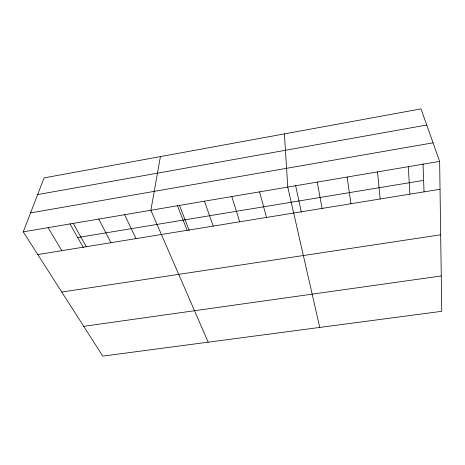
<?xml version="1.0" encoding="UTF-8"?>
<svg xmlns="http://www.w3.org/2000/svg" width="465" height="465" viewBox="0 0 465 465"><rect width="100%" height="100%" fill="white"/><g stroke="black" fill="none" stroke-linecap="round" stroke-linejoin="round"><path stroke-width="0.7" d="M160.419 156.595L150.858 210.261L208.181 342.176M23.25 231.861L44.082 177.886L420.994 108.891L439.646 161.384L441.75 311.312L102.771 356.109L23.25 231.861L439.646 161.384M37.636 194.585L426.725 125.015M30.568 212.9L433.049 142.819M77.667 237.528L423.621 180.374M37.787 254.57L440.035 189.267M61.764 292.037L440.675 234.79M83.712 326.337L441.256 275.96M48.075 227.658L61.851 250.664M69.93 223.787L83.357 247.63M73.238 223.398L86.24 246.706M98.754 219.079L110.955 242.689M124.626 214.702L136.007 238.626M177.461 205.763L187.128 230.326M179.409 205.251L189.243 230.448M204.449 201.194L213.214 226.089M231.82 196.561L239.661 221.793M259.586 191.859L266.48 217.44M319.757 327.436L287.759 187.093L284.411 133.897M295.601 185.576L301.378 212.255M317.217 182.106L322.094 208.413M347.128 177.043L350.93 203.734M377.493 171.905L380.196 198.979M408.328 166.685L409.892 194.161M423.011 163.825L424.045 191.935"/></g></svg>
